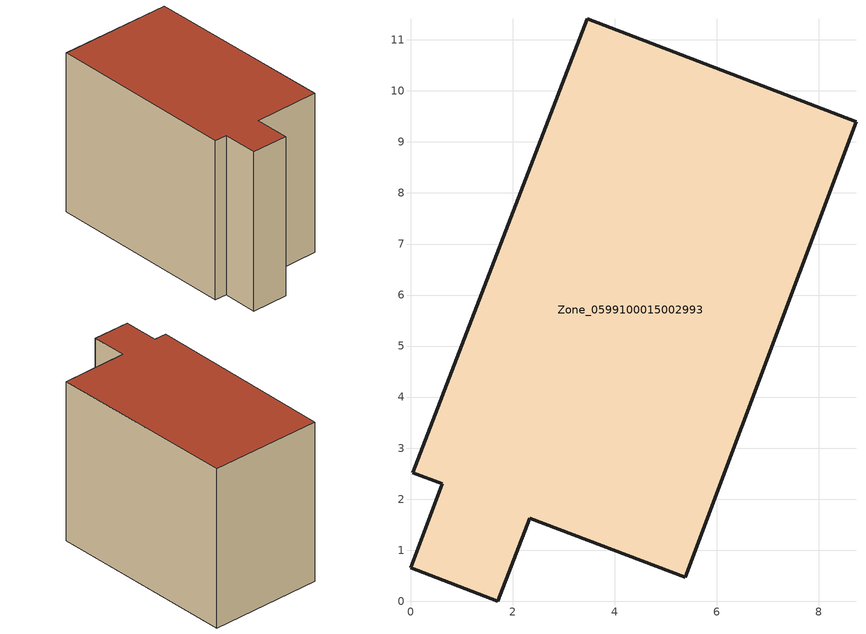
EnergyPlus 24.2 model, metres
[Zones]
Zone_0599100015002993
 floor ground (C_G): 0.05,2.52 3.46,11.41 8.73,9.4 5.38,0.47 2.34,1.63 1.71,0 0,0.66 0.62,2.3 z0.76
 wall outside (C_F): 3.46,11.41 0.05,2.52 0.62,2.3 0,0.66 1.71,0 2.34,1.63 5.38,0.47 8.73,9.4 3.46,11.41 z0.76:8.78
 roof outside (C_R): 5.38,0.47 8.73,9.4 3.46,11.41 0.05,2.52 0.62,2.3 0,0.66 1.71,0 2.34,1.63 z8.78
[BUILDING]
Pand.0599100015002993: North Axis=0; Terrain=City; Loads Convergence Tolerance Value=0.04; Temperature Convergence Tolerance Value=0.4; Solar Distribution=FullExterior; Maximum Number of Warmup Days=25; Minimum Number of Warmup Days=1
[Site:Location]
Rotterdam.The.Hague.AP_ZH_NLD Design_Conditions: Latitude=51.96; Longitude=4.45; Time Zone=1; Elevation=-4.5
[SITE:GROUNDTEMPERATURE:BUILDINGSURFACE]
18, 18, 18, 18, 18, 18, 18, 18, 18, 18, 18, 18
[MATERIAL] Thermal Absorptance=0.9; Solar Absorptance=0.7; Visible Absorptance=0.7
Name | Roughness | Thickness | Conductivity | Density | Specific Heat
G.TC.1965-1974 | MediumSmooth | 0.15 | 0.882353 | 540 | 1210
F.TC.1965-1974 | Rough | 0.3 | 0.697674 | 1920 | 840
R.TC.1965-1974 | MediumRough | 0.2 | 0.232558 | 1500 | 1000
[CONSTRUCTION]
C_G: G.TC.1965-1974
C_F: F.TC.1965-1974
C_R: R.TC.1965-1974
[ZONE]
Zone_0599100015002993: Type=1; Multiplier=1; Ceiling Height=Autocalculate; Volume=Autocalculate; Floor Area=autocalculate; Part of Total Floor Area=Yes
[ZONEINFILTRATION:DESIGNFLOWRATE]
Infil_Zone_0599100015002993: Zone or ZoneList or Space or SpaceList=Zone_0599100015002993; Schedule=AlwaysOn; Design Flow Rate Calculation Method=Flow/Area; Flow Rate per Floor Area=0.003; Constant Term Coefficient=1; Temperature Term Coefficient=0; Velocity Term Coefficient=0; Velocity Squared Term Coefficient=0
[HVACTEMPLATE:ZONE:IDEALLOADSAIRSYSTEM]
Zone_0599100015002993: Maximum Heating Supply Air Temperature=50; Minimum Cooling Supply Air Temperature=13; Maximum Heating Supply Air Humidity Ratio=0.0156; Minimum Cooling Supply Air Humidity Ratio=0.0077; Heating Limit=NoLimit; Cooling Limit=NoLimit; Dehumidification Control Type=ConstantSensibleHeatRatio; Cooling Sensible Heat Ratio=0.7; Dehumidification Setpoint=60; Humidification Control Type=None; Humidification Setpoint=30; Outdoor Air Method=None; Outdoor Air Flow Rate per Person=0.00944; Outdoor Air Flow Rate per Zone Floor Area=0; Outdoor Air Flow Rate per Zone=0; Demand Controlled Ventilation Type=None; Outdoor Air Economizer Type=NoEconomizer; Heat Recovery Type=None; Sensible Heat Recovery Effectiveness=0.7; Latent Heat Recovery Effectiveness=0.65
[ZONECONTROL:THERMOSTAT]
ThermostatControl_Zone_0599100015002993: Zone or ZoneList=Zone_0599100015002993; Control Type Schedule=DualSetpointControlType; Control 1=Thermostat_Zone_0599100015002993; Temperature Difference Between Cutout And Setpoint=0
[THERMOSTATSETPOINT:DUALSETPOINT]
Thermostat_Zone_0599100015002993: Heating Setpoint Temperature Schedule=HeatingSetpoint_Zone_0599100015002993; Cooling Setpoint Temperature Schedule=CoolingSetpoint_Zone_0599100015002993
[SCHEDULE:COMPACT]
HeatingSetpoint_Zone_0599100015002993: Through: 12/31, For: AllDays, Until: 24:00, 21
CoolingSetpoint_Zone_0599100015002993: Through: 12/31, For: AllDays, Until: 24:00, 24
DualSetpointControlType: Through: 12/31, For: AllDays, Until: 24:00, 4
AlwaysOn: Through: 12/31, For: AllDays, Until: 24:00, 1
